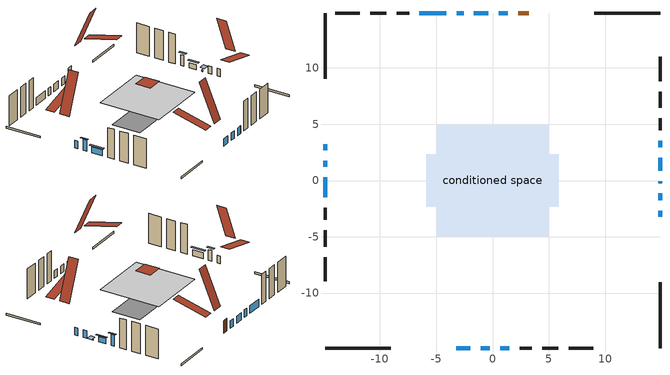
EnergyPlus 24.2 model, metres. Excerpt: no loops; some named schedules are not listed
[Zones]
conditioned space
 floor outside (Floor1 construction): -0.72,-0.72 -0.72,0.72 0.72,0.72 0.72,-0.72 z0
 floor adiabatic (AdiabaticFloorConstruction): -4.97,-4.97 -4.97,4.97 4.97,4.97 4.97,-4.97 z2.44
 floor foundation (Slab1 construction): -5.9,-2.33 -5.9,2.33 5.9,2.33 5.9,-2.33 z0
 wall outside (RimJoist1 construction): 14.88,14.88 9.05,14.88 / -14.88,-14.88 -9.05,-14.88 / -14.88,14.88 -14.88,9.05 / 14.88,-14.88 14.88,-9.05 z0:0.3
 wall outside (AdiabaticWallConstruction 1): 3.2,14.88 2.29,14.88 z0:2.03
 wall outside (AdiabaticWallConstruction): 14.88,-3.21 14.88,-2.69 / 14.88,-1.77 14.88,-1.15 / 1.37,14.88 0.54,14.88 / -0.39,14.88 -1.65,14.88 / -2.57,14.88 -3.16,14.88 / -3.2,-14.88 -1.98,-14.88 / -1.05,-14.88 -0.23,-14.88 / -4.09,14.88 -6.48,14.88 / 0.69,-14.88 1.49,-14.88 / -14.88,3.21 -14.88,2.69 z0:1.22; -14.88,1.77 -14.88,1.21 / 14.88,2.96 14.88,3.52 z0:1.78; -14.88,0.28 -14.88,-1.5 z0:1.02; 14.88,-0.22 14.88,-0.06 z-0.01:0.31; 14.88,0.86 14.88,2.03 z0:0.86
 wall outside (Wall1 construction): -7.41,14.88 -8.49,14.88 / 2.41,-14.88 3.49,-14.88 / -14.88,-2.43 -14.88,-3.5 / 14.88,4.45 14.88,5.52 z0:4.88
 wall outside (Wall2 construction): -9.42,14.88 -10.86,14.88 / 4.42,-14.88 5.86,-14.88 / -14.88,-4.43 -14.88,-5.87 / 14.88,6.45 14.88,7.89 z0:4.88
 wall outside (Wall3 construction): -11.79,14.88 -13.95,14.88 / 6.79,-14.88 8.95,-14.88 / -14.88,-6.8 -14.88,-8.96 / 14.88,8.82 14.88,10.98 z0:4.88
 window (WindowConstruction): 14.88,-3.2 14.88,-2.7 z0:1.22
 window (WindowConstruction 8): 14.88,-1.77 14.88,-1.15 z0:1.22
 window (WindowConstruction 9): 1.37,14.88 0.54,14.88 z0:1.22
 window (WindowConstruction 10): -0.39,14.88 -1.65,14.88 z0:1.22
 window (WindowConstruction 11): -2.58,14.88 -3.16,14.88 z0:1.22
 window (WindowConstruction 12): -3.2,-14.88 -1.98,-14.88 z0:1.22
 window (WindowConstruction 13): -1.05,-14.88 -0.24,-14.88 z0:1.22
 window (WindowConstruction 1): -4.09,14.88 -6.48,14.88 z0:1.22
 window (WindowConstruction 2): 0.69,-14.88 1.48,-14.88 z0:1.22
 window (WindowConstruction 3): -14.88,3.2 -14.88,2.7 z0:1.22
 window (WindowConstruction 4): -14.88,1.77 -14.88,1.21 z0:1.78
 window (WindowConstruction 5): -14.88,0.28 -14.88,-1.5 z0:1.01
 window (WindowConstruction 14): 14.88,-0.22 14.88,-0.07 z0:0.3
 window (WindowConstruction 6): 14.88,0.86 14.88,2.03 z0:0.86
 window (WindowConstruction 7): 14.88,2.96 14.88,3.52 z0:1.78
 door (Door): 3.2,14.88 2.29,14.88 z0:2.03
 ceiling adiabatic (AdiabaticFloorConstruction): 4.97,-4.97 4.97,4.97 -4.97,4.97 -4.97,-4.97 z2.44
 roof outside (Roof1 construction): -1.23,1.23 -1.23,-1.23 1.23,-1.23 1.23,1.23 z4.88
 roof outside (Roof2 construction): 6.71,14.88,4.88 6.71,9.38,6.25 8.12,9.38,6.25 8.12,14.88,4.88; -6.71,-14.88,4.88 -6.71,-9.38,6.25 -8.12,-9.38,6.25 -8.12,-14.88,4.88; -14.88,6.71,4.88 -9.38,6.71,6.25 -9.38,8.12,6.25 -14.88,8.12,4.88; 14.88,-6.71,4.88 9.38,-6.71,6.25 9.38,-8.12,6.25 14.88,-8.12,4.88
 roof outside (Roof3 construction): 4.13,14.88,4.88 4.13,12.36,10.96 5.78,12.36,10.96 5.78,14.88,4.88; -4.13,-14.88,4.88 -4.13,-12.36,10.96 -5.78,-12.36,10.96 -5.78,-14.88,4.88; -14.88,4.13,4.88 -12.36,4.13,10.96 -12.36,5.78,10.96 -14.88,5.78,4.88; 14.88,-4.13,4.88 12.36,-4.13,10.96 12.36,-5.78,10.96 14.88,-5.78,4.88
shading: -14.88,0.91 -14.88,2.07 -15.18,2.07 -15.18,0.91 z2.08; -14.88,-1.8 -14.88,0.58 -15.18,0.58 -15.18,-1.8 z1.31; 14.88,0.23 14.88,-0.52 15.79,-0.52 15.79,0.23 z0.6; 14.88,2.33 14.88,0.56 15.18,0.56 15.18,2.33 z1.16; 14.88,3.82 14.88,2.66 15.18,2.66 15.18,3.82 z2.08
[Building]
Building 1: Terrain=Suburbs
[Site:Location]
Vancouver Intl AP_BC: Latitude {deg}=49.19; Longitude {deg}=-123.18; Time Zone {hr}=-8; Elevation {m}=4; Keep Site Location Information=Yes
[Site:GroundTemperature:Shallow]
8.06451, 6.96315, 6.87495, 7.3976, 9.49575, 11.5841, 13.3946, 14.5416, 14.639, 13.7062, 11.9418, 9.91751
[Site:WaterMainsTemperature]
Calculation Method=Schedule; Temperature Schedule=mains temperature schedule
[Material] Roughness=Rough; Thermal Absorptance=0.9
Name | Thickness {m} | Conductivity {W/m-K} | Density {kg/m3} | Specific Heat {J/kg-K} | Solar Absorptance | Visible Absorptance
asphalt or fiberglass shingles | 0.00635 | 0.162714 | 1121.4 | 1465.45 | 0.4 | 0.4
concrete 4.0 in. | 0.1016 | 1.803125 | 2242.8 | 837.4 | 0.7 | 0.7
door material | 0.04445 | 0.20624 | 512.64 | 1214.23 | 0.7 | 0.7
floor covering | 0.0127 | 0.0433444 | 54.468 | 1339.84 | 0.6 | 0.6
floor rigid ins; roof rigid ins | 0.051816 | 0.029427 | 32.04 | 1214.23 | 0.7 | 0.7
floor rigid ins 1; wall rigid ins | 0.512978 | 0.029427 | 32.04 | 1214.23 | 0.7 | 0.7
floor stud and cavity | 0.1397 | 0.301438 | 92.3553 | 1139.71 | 0.7 | 0.7
floor stud and cavity 1 | 0.1397 | 1.75129 | 37.0049 | 1207.88 | 0.7 | 0.7
furniture material conditioned space 1 | 0.1524 | 0.115458 | 640.8 | 1214.23 | 0.6 | 0.6
gypsum board | 0.0127 | 0.160291 | 801 | 837.4 | 0.6 | 0.6
interior vertical ins | 0.025908 | 0.029427 | 32.04 | 1214.23 | 0.7 | 0.7
osb sheathing 0.5 in. | 0.0127 | 0.115458 | 512.64 | 1214.23 | 0.7 | 0.7
osb sheathing 0.75 in. | 0.01905 | 0.115458 | 512.64 | 1214.23 | 0.7 | 0.7
osb sheathing 2.0 in. | 0.0508 | 0.115458 | 512.64 | 1214.23 | 0.7 | 0.7
rim joist stud and cavity | 0.0508 | 0.0281304 | 125.044 | 1163.47 | 0.6 | 0.6
roof stud and cavity | 0.2032 | 0.123695 | 78.34581 | 1123.46 | 0.7 | 0.7
roof stud and cavity 1 | 0.2032 | 0.192985 | 78.34581 | 1123.46 | 0.7 | 0.7
roof stud and cavity 2 | 0.2032 | 0.191088 | 78.34581 | 1123.46 | 0.7 | 0.7
slab rigid ins | 0.0621787 | 0.029427 | 32.04 | 1214.23 | 0.7 | 0.7
wall stud and cavity | 0.1397 | 0.0989258 | 139.0536 | 1170.24 | 0.7 | 0.7
wall stud and cavity 1 | 0.1397 | 0.0891443 | 139.0536 | 1170.24 | 0.7 | 0.7
wall stud and cavity 2 | 0.1397 | 0.0901573 | 139.0536 | 1170.24 | 0.7 | 0.7
wall stud and cavity 3 | 0.0889 | 0.380278 | 52.3479 | 1209.89 | 0.7 | 0.7
wall stud and cavity 4 | 0.0889 | 0.391764 | 83.0341 | 1211.67 | 0.7 | 0.7
wood siding | 0.0254 | 0.102417 | 544.68 | 1172.36 | 0.4 | 0.4
wood siding 1; wood siding 2; wood siding 3 | 0.0254 | 0.102417 | 544.68 | 1172.36 | 0.7 | 0.7
[WindowMaterial:SimpleGlazingSystem]
Name | U-Factor {W/m2-K} | Solar Heat Gain Coefficient
WindowMaterial | 2.76689 | 0.47
WindowMaterial 1 | 2.82935 | 0.57
WindowMaterial 10 | 2.78392 | 0.57
WindowMaterial 11 | 3.72136 | 0.32
WindowMaterial 2 | 5.47586 | 0.71
WindowMaterial 3 | 2.76689 | 0.62
WindowMaterial 4 | 2.78619 | 0.58
WindowMaterial 5 | 2.77768 | 0.53
WindowMaterial 6 | 5.47927 | 0.71
WindowMaterial 7 | 5.18912 | 0.66
WindowMaterial 8 | 2.78279 | 0.57
WindowMaterial 9 | 5.181175 | 0.65
[Construction]
AdiabaticFloorConstruction: floor stud and cavity 1, floor rigid ins 1, osb sheathing 0.75 in., floor covering
AdiabaticWallConstruction: wood siding 2, wall rigid ins, wall stud and cavity 3, gypsum board
AdiabaticWallConstruction 1: wood siding 3, wall rigid ins, wall stud and cavity 3, gypsum board
Door: door material
Floor1 construction: floor stud and cavity, floor rigid ins, osb sheathing 0.75 in., floor covering
furniture construction conditioned space 1: furniture material conditioned space 1
PartitionWallConstruction: gypsum board, wall stud and cavity 4, gypsum board
RimJoist1 construction: wood siding 1, osb sheathing 2.0 in., rim joist stud and cavity
Roof1 construction: asphalt or fiberglass shingles, osb sheathing 0.75 in., roof stud and cavity, gypsum board
Roof2 construction: asphalt or fiberglass shingles, roof rigid ins, osb sheathing 0.75 in., roof stud and cavity 1, gypsum board
Roof3 construction: asphalt or fiberglass shingles, roof rigid ins, osb sheathing 0.75 in., roof stud and cavity 2, gypsum board
Slab1 construction: slab rigid ins, concrete 4.0 in.
Wall1 construction: wood siding, osb sheathing 0.5 in., wall stud and cavity, gypsum board
Wall2 construction: wood siding, osb sheathing 0.5 in., wall stud and cavity 1, gypsum board
Wall3 construction: wood siding, osb sheathing 0.5 in., wall stud and cavity 2, gypsum board
WindowConstruction; WindowConstruction 3: WindowMaterial
WindowConstruction 1: WindowMaterial 1
WindowConstruction 10: WindowMaterial 8
WindowConstruction 11: WindowMaterial 9
WindowConstruction 12: WindowMaterial 10
WindowConstruction 13; WindowConstruction 4: WindowMaterial 3
WindowConstruction 14: WindowMaterial 11
WindowConstruction 2: WindowMaterial 2
WindowConstruction 5: WindowMaterial 4
WindowConstruction 6; WindowConstruction 9: WindowMaterial 5
WindowConstruction 7: WindowMaterial 6
WindowConstruction 8: WindowMaterial 7
[Zone]
conditioned space: Multiplier=1; Volume {m3}=248.7; Part of Total Floor Area=Yes
[Space]
conditioned space 1: Zone=conditioned space; Volume {m3}=248.7
[SurfaceProperty:ExposedFoundationPerimeter]
Slab1: Exposed Perimeter Calculation Method=TotalExposedPerimeter; Total Exposed Perimeter {m}=32.918
[InternalMass] Zone or ZoneList=conditioned space; Space or SpaceList=conditioned space 1
Name | Construction | Surface Area {m2}
furniture mass conditioned space 1 | furniture construction conditioned space 1 | 62.348
partition wall mass | PartitionWallConstruction | 155.87
[Lights]
interior lighting: Zone or ZoneList or Space or SpaceList=conditioned space 1; Schedule=interior lighting schedule; Design Level Calculation Method=LightingLevel; Lighting Level {W}=343.2; Return Air Fraction=0; Fraction Radiant=0.6; Fraction Visible=0.2; Fraction Replaceable=1
[People]
occupants: Zone or ZoneList or Space or SpaceList=conditioned space 1; Number of People Schedule=occupants schedule; Number of People Calculation Method=People; Number of People=3; Fraction Radiant=0.314171; Sensible Heat Fraction=0.56303; Activity Level Schedule=occupants activity schedule; Carbon Dioxide Generation Rate {m3/s-W}=0; Enable ASHRAE 55 Comfort Warnings=No; Mean Radiant Temperature Calculation Type=EnclosureAveraged
[ElectricEquipment] Zone or ZoneList or Space or SpaceList=conditioned space 1; Design Level Calculation Method=EquipmentLevel
Name | Schedule | Design Level {W} | Fraction Latent | Fraction Radiant | Fraction Lost
clothes dryer | clothes dryer schedule | 140.772 | 0.015 | 0.081 | 0.85
clothes washer | clothes washer schedule | 32.1985 | 0.03 | 0.162 | 0.7
cooking range | cooking range schedule | 215.147 | 0.08 | 0.432 | 0.2
dishwasher | dishwasher schedule | 66.8632 | 0.3 | 0.18 | 0.4
fridge | fridge schedule | 72.9452 | 0 | 0.6 | 0
mech vent house fan | mech vent house fan schedule | 0 | 0 | 0 | 1
mech vent house fan cfis | mech vent house fan cfis schedule | 0 | 0 | 0 | 0
misc plug loads | misc plug loads schedule | 494.7 | 0.045 | 0.513 | 0.1
whole house fan | Always On Discrete | 0 | 0 | 0 | 1
[OtherEquipment] Zone or ZoneList or Space or SpaceList=conditioned space 1; Design Level Calculation Method=EquipmentLevel
Name | Fuel Type | Schedule | Design Level {W} | Fraction Latent | Fraction Radiant | Fraction Lost
clothes dryer 1 | Electricity | clothes dryer schedule | 0 | 0.015 | 0.081 | 0.85
cooking range 1 | Electricity | cooking range schedule | 0 | 0.08 | 0.432 | 0.2
general water use latent | None | general water use schedule | 62.594 | 1 | 0 | 0
general water use sensible | None | general water use schedule | -61.6891 | 0 | 0.6 | 0
mech vent house fan latent load | None | Always On Discrete | 0 | 1 | 0 | 0
mech vent house fan sensible load | None | Always On Discrete | 0 | 0 | 0 | 0
water heater energy adjustment1 | Electricity | Always On Discrete | 0.01 | 0 | 0 | 1
[ZoneInfiltration:DesignFlowRate] Zone or ZoneList or Space or SpaceList=conditioned space 1; Schedule=Always On Discrete; Design Flow Rate Calculation Method=Flow/Zone; Design Flow Rate {m3/s}=0
infil flow; natural vent flow; whole house fan flow
[ZoneControl:Thermostat]
conditioned space Thermostat: Zone or ZoneList=conditioned space; Control Type Schedule=conditioned space Thermostat Schedule; Control 1=conditioned space temperature setpoint; Temperature Difference Between Cutout And Setpoint {deltaC}=0
[ZoneHVAC:Baseboard:Convective:Electric]
electric baseboard: Availability Schedule=Always On Discrete; Heating Design Capacity {W}=6205.49; Efficiency=1
[Zone equipment]
conditioned space: electric baseboard
[Foundation:Kiva]
Foundation Kiva 1: Initial Indoor Air Temperature {C}=18; Interior Vertical Insulation Material=interior vertical ins; Interior Vertical Insulation Depth {m}=0.1016; Wall Height Above Grade {m}=0.1016; Wall Depth Below Slab {m}=0.2032
[Foundation:Kiva:Settings]
Soil Conductivity {W/m-K}=0.849921; Soil Density {kg/m3}=1842.3; Soil Specific Heat {J/kg-K}=418.7; Ground Solar Absorptivity=0.9; Ground Thermal Absorptivity=0.9; Ground Surface Roughness {m}=0.03; Far-Field Width {m}=40; Deep-Ground Boundary Condition=ZeroFlux; Deep-Ground Depth {m}=40; Minimum Cell Dimension {m}=0.2; Maximum Cell Growth Coefficient=3; Simulation Timestep=Timestep
[Exterior:Lights]
exterior lighting: Schedule=exterior lighting schedule; Design Level {W}=75.6
[EnergyManagementSystem:GlobalVariable]
infil_program_Qfan
infil_program_Qinf
natural_vent_program_Qnv
natural_vent_program_Qwhf
[EnergyManagementSystem:Sensor]
Name | Output:Variable or Output:Meter Index Key | Output:Variable or Output:Meter
airflow_gain | infil flow | Infiltration Sensible Heat Gain Energy
airflow_gain_1 | natural vent flow | Infiltration Sensible Heat Gain Energy
airflow_gain_2 | whole house fan flow | Infiltration Sensible Heat Gain Energy
airflow_loss | infil flow | Infiltration Sensible Heat Loss Energy
airflow_loss_1 | natural vent flow | Infiltration Sensible Heat Loss Energy
airflow_loss_2 | whole house fan flow | Infiltration Sensible Heat Loss Energy
clg_load_cond |  | Cooling:EnergyTransfer:Zone:CONDITIONED SPACE
clg_sp_s; clg_sp_s_1 | cooling setpoint | Schedule Value
clothes_dryer_exhaust_0_sch_s | clothes dryer exhaust 0 schedule | Schedule Value
conditioned_space_clg_unmet_s | conditioned space | Zone Cooling Setpoint Not Met Time
conditioned_space_htg_unmet_s | conditioned space | Zone Heating Setpoint Not Met Time
cool_season | cooling season schedule | Schedule Value
fridge_tin_s | conditioned space | Zone Mean Air Temperature
htg_load_cond |  | Heating:EnergyTransfer:Zone:CONDITIONED SPACE
htg_sp_s; htg_sp_s_1 | heating setpoint | Schedule Value
ig_ee_conv | clothes dryer | Electric Equipment Convective Heating Energy
ig_ee_conv_2 | cooking range | Electric Equipment Convective Heating Energy
ig_ee_conv_4 | fridge | Electric Equipment Convective Heating Energy
ig_ee_conv_5 | misc plug loads | Electric Equipment Convective Heating Energy
ig_ee_conv_6 | whole house fan | Electric Equipment Convective Heating Energy
ig_ee_rad | clothes dryer | Electric Equipment Radiant Heating Energy
ig_ee_rad_2 | cooking range | Electric Equipment Radiant Heating Energy
ig_ee_rad_4 | fridge | Electric Equipment Radiant Heating Energy
ig_ee_rad_5 | misc plug loads | Electric Equipment Radiant Heating Energy
ig_ee_rad_6 | whole house fan | Electric Equipment Radiant Heating Energy
ig_lgt_conv | interior lighting | Lights Convective Heating Energy
ig_lgt_rad | interior lighting | Lights Radiant Heating Energy
ig_lgt_vis | interior lighting | Lights Visible Radiation Heating Energy
ig_oe_conv | clothes dryer 1 | Other Equipment Convective Heating Energy
ig_oe_conv_1 | cooking range 1 | Other Equipment Convective Heating Energy
ig_oe_conv_2 | general water use latent | Other Equipment Convective Heating Energy
ig_oe_conv_3 | general water use sensible | Other Equipment Convective Heating Energy
ig_oe_conv_4 | water heater energy adjustment1 | Other Equipment Convective Heating Energy
ig_oe_rad | clothes dryer 1 | Other Equipment Radiant Heating Energy
ig_oe_rad_1 | cooking range 1 | Other Equipment Radiant Heating Energy
ig_oe_rad_2 | general water use latent | Other Equipment Radiant Heating Energy
ig_oe_rad_3 | general water use sensible | Other Equipment Radiant Heating Energy
ig_oe_rad_4 | water heater energy adjustment1 | Other Equipment Radiant Heating Energy
ig_ppl_conv | occupants | People Convective Heating Energy
ig_ppl_rad | occupants | People Radiant Heating Energy
im_conv | furniture mass conditioned space 1 | Surface Inside Face Convection Heat Gain Energy
im_conv_1 | partition wall mass | Surface Inside Face Convection Heat Gain Energy
im_ig | furniture mass conditioned space 1 | Surface Inside Face Internal Gains Radiation Heat Gain Energy
im_ig_1 | partition wall mass | Surface Inside Face Internal Gains Radiation Heat Gain Energy
im_lgt | furniture mass conditioned space 1 | Surface Inside Face Lights Radiation Heat Gain Energy
im_lgt_1 | partition wall mass | Surface Inside Face Lights Radiation Heat Gain Energy
im_sol | furniture mass conditioned space 1 | Surface Inside Face Solar Radiation Heat Gain Energy
im_sol_1 | partition wall mass | Surface Inside Face Solar Radiation Heat Gain Energy
im_surf | furniture mass conditioned space 1 | Surface Inside Face Net Surface Thermal Radiation Heat Gain Energy
im_surf_1 | partition wall mass | Surface Inside Face Net Surface Thermal Radiation Heat Gain Energy
mv_conv | mech vent house fan | Electric Equipment Convective Heating Energy
mv_conv_1 | mech vent house fan cfis | Electric Equipment Convective Heating Energy
mv_conv_2 | mech vent house fan latent load | Other Equipment Convective Heating Energy
mv_conv_3 | mech vent house fan sensible load | Other Equipment Convective Heating Energy
mv_rad | mech vent house fan | Electric Equipment Radiant Heating Energy
mv_rad_1 | mech vent house fan cfis | Electric Equipment Radiant Heating Energy
mv_rad_2 | mech vent house fan latent load | Other Equipment Radiant Heating Energy
mv_rad_3 | mech vent house fan sensible load | Other Equipment Radiant Heating Energy
natural_vent_s | natural vent schedule | Schedule Value
out_pb_s |  | Site Outdoor Air Barometric Pressure
out_wt_s |  | Site Outdoor Air Humidity Ratio
site_vw_s |  | Site Wind Speed
ss_back_out | Window1 | Surface Window Shortwave from Zone Back Out Window Heat Transfer Rate
ss_back_out_1 | Window10 | Surface Window Shortwave from Zone Back Out Window Heat Transfer Rate
ss_back_out_10 | Window5 | Surface Window Shortwave from Zone Back Out Window Heat Transfer Rate
ss_back_out_11 | Window6 | Surface Window Shortwave from Zone Back Out Window Heat Transfer Rate
ss_back_out_12 | Window7 | Surface Window Shortwave from Zone Back Out Window Heat Transfer Rate
ss_back_out_13 | Window8 | Surface Window Shortwave from Zone Back Out Window Heat Transfer Rate
ss_back_out_14 | Window9 | Surface Window Shortwave from Zone Back Out Window Heat Transfer Rate
ss_back_out_2 | Window11 | Surface Window Shortwave from Zone Back Out Window Heat Transfer Rate
ss_back_out_3 | Window12 | Surface Window Shortwave from Zone Back Out Window Heat Transfer Rate
ss_back_out_4 | Window13 | Surface Window Shortwave from Zone Back Out Window Heat Transfer Rate
ss_back_out_5 | Window14 | Surface Window Shortwave from Zone Back Out Window Heat Transfer Rate
ss_back_out_6 | Window15 | Surface Window Shortwave from Zone Back Out Window Heat Transfer Rate
ss_back_out_7 | Window2 | Surface Window Shortwave from Zone Back Out Window Heat Transfer Rate
ss_back_out_8 | Window3 | Surface Window Shortwave from Zone Back Out Window Heat Transfer Rate
ss_back_out_9 | Window4 | Surface Window Shortwave from Zone Back Out Window Heat Transfer Rate
ss_conv | Door1 | Surface Inside Face Convection Heat Gain Energy
ss_conv_1 | Window1 | Surface Inside Face Convection Heat Gain Energy
ss_conv_10 | Window4 | Surface Inside Face Convection Heat Gain Energy
ss_conv_11 | Window5 | Surface Inside Face Convection Heat Gain Energy
ss_conv_12 | Window6 | Surface Inside Face Convection Heat Gain Energy
ss_conv_13 | Window7 | Surface Inside Face Convection Heat Gain Energy
ss_conv_14 | Window8 | Surface Inside Face Convection Heat Gain Energy
ss_conv_15 | Window9 | Surface Inside Face Convection Heat Gain Energy
ss_conv_2 | Window10 | Surface Inside Face Convection Heat Gain Energy
ss_conv_3 | Window11 | Surface Inside Face Convection Heat Gain Energy
ss_conv_4 | Window12 | Surface Inside Face Convection Heat Gain Energy
ss_conv_5 | Window13 | Surface Inside Face Convection Heat Gain Energy
ss_conv_6 | Window14 | Surface Inside Face Convection Heat Gain Energy
ss_conv_7 | Window15 | Surface Inside Face Convection Heat Gain Energy
ss_conv_8 | Window2 | Surface Inside Face Convection Heat Gain Energy
ss_conv_9 | Window3 | Surface Inside Face Convection Heat Gain Energy
ss_ig | Door1 | Surface Inside Face Internal Gains Radiation Heat Gain Energy
ss_ig_1 | Window1 | Surface Inside Face Internal Gains Radiation Heat Gain Energy
ss_ig_10 | Window4 | Surface Inside Face Internal Gains Radiation Heat Gain Energy
ss_ig_11 | Window5 | Surface Inside Face Internal Gains Radiation Heat Gain Energy
ss_ig_12 | Window6 | Surface Inside Face Internal Gains Radiation Heat Gain Energy
ss_ig_13 | Window7 | Surface Inside Face Internal Gains Radiation Heat Gain Energy
ss_ig_14 | Window8 | Surface Inside Face Internal Gains Radiation Heat Gain Energy
ss_ig_15 | Window9 | Surface Inside Face Internal Gains Radiation Heat Gain Energy
ss_ig_2 | Window10 | Surface Inside Face Internal Gains Radiation Heat Gain Energy
ss_ig_3 | Window11 | Surface Inside Face Internal Gains Radiation Heat Gain Energy
ss_ig_4 | Window12 | Surface Inside Face Internal Gains Radiation Heat Gain Energy
ss_ig_5 | Window13 | Surface Inside Face Internal Gains Radiation Heat Gain Energy
ss_ig_6 | Window14 | Surface Inside Face Internal Gains Radiation Heat Gain Energy
ss_ig_7 | Window15 | Surface Inside Face Internal Gains Radiation Heat Gain Energy
ss_ig_8 | Window2 | Surface Inside Face Internal Gains Radiation Heat Gain Energy
ss_ig_9 | Window3 | Surface Inside Face Internal Gains Radiation Heat Gain Energy
ss_lgt | Door1 | Surface Inside Face Lights Radiation Heat Gain Energy
ss_sol | Door1 | Surface Inside Face Solar Radiation Heat Gain Energy
ss_surf | Door1 | Surface Inside Face Net Surface Thermal Radiation Heat Gain Energy
ss_surf_1 | Window1 | Surface Inside Face Net Surface Thermal Radiation Heat Gain Energy
ss_surf_10 | Window4 | Surface Inside Face Net Surface Thermal Radiation Heat Gain Energy
ss_surf_11 | Window5 | Surface Inside Face Net Surface Thermal Radiation Heat Gain Energy
ss_surf_12 | Window6 | Surface Inside Face Net Surface Thermal Radiation Heat Gain Energy
ss_surf_13 | Window7 | Surface Inside Face Net Surface Thermal Radiation Heat Gain Energy
ss_surf_14 | Window8 | Surface Inside Face Net Surface Thermal Radiation Heat Gain Energy
ss_surf_15 | Window9 | Surface Inside Face Net Surface Thermal Radiation Heat Gain Energy
ss_surf_2 | Window10 | Surface Inside Face Net Surface Thermal Radiation Heat Gain Energy
ss_surf_3 | Window11 | Surface Inside Face Net Surface Thermal Radiation Heat Gain Energy
ss_surf_4 | Window12 | Surface Inside Face Net Surface Thermal Radiation Heat Gain Energy
ss_surf_5 | Window13 | Surface Inside Face Net Surface Thermal Radiation Heat Gain Energy
ss_surf_6 | Window14 | Surface Inside Face Net Surface Thermal Radiation Heat Gain Energy
ss_surf_7 | Window15 | Surface Inside Face Net Surface Thermal Radiation Heat Gain Energy
ss_surf_8 | Window2 | Surface Inside Face Net Surface Thermal Radiation Heat Gain Energy
ss_surf_9 | Window3 | Surface Inside Face Net Surface Thermal Radiation Heat Gain Energy
ss_trans_in | Window1 | Surface Window Transmitted Solar Radiation Rate
ss_trans_in_1 | Window10 | Surface Window Transmitted Solar Radiation Rate
ss_trans_in_10 | Window5 | Surface Window Transmitted Solar Radiation Rate
ss_trans_in_11 | Window6 | Surface Window Transmitted Solar Radiation Rate
ss_trans_in_12 | Window7 | Surface Window Transmitted Solar Radiation Rate
ss_trans_in_13 | Window8 | Surface Window Transmitted Solar Radiation Rate
ss_trans_in_14 | Window9 | Surface Window Transmitted Solar Radiation Rate
ss_trans_in_2 | Window11 | Surface Window Transmitted Solar Radiation Rate
ss_trans_in_3 | Window12 | Surface Window Transmitted Solar Radiation Rate
ss_trans_in_4 | Window13 | Surface Window Transmitted Solar Radiation Rate
ss_trans_in_5 | Window14 | Surface Window Transmitted Solar Radiation Rate
ss_trans_in_6 | Window15 | Surface Window Transmitted Solar Radiation Rate
ss_trans_in_7 | Window2 | Surface Window Transmitted Solar Radiation Rate
ss_trans_in_8 | Window3 | Surface Window Transmitted Solar Radiation Rate
ss_trans_in_9 | Window4 | Surface Window Transmitted Solar Radiation Rate
ss_trans_out | Window1 | Surface Inside Face Initial Transmitted Diffuse Transmitted Out Window Solar Radiation Rate
ss_trans_out_1 | Window10 | Surface Inside Face Initial Transmitted Diffuse Transmitted Out Window Solar Radiation Rate
ss_trans_out_10 | Window5 | Surface Inside Face Initial Transmitted Diffuse Transmitted Out Window Solar Radiation Rate
ss_trans_out_11 | Window6 | Surface Inside Face Initial Transmitted Diffuse Transmitted Out Window Solar Radiation Rate
ss_trans_out_12 | Window7 | Surface Inside Face Initial Transmitted Diffuse Transmitted Out Window Solar Radiation Rate
ss_trans_out_13 | Window8 | Surface Inside Face Initial Transmitted Diffuse Transmitted Out Window Solar Radiation Rate
ss_trans_out_14 | Window9 | Surface Inside Face Initial Transmitted Diffuse Transmitted Out Window Solar Radiation Rate
ss_trans_out_2 | Window11 | Surface Inside Face Initial Transmitted Diffuse Transmitted Out Window Solar Radiation Rate
ss_trans_out_3 | Window12 | Surface Inside Face Initial Transmitted Diffuse Transmitted Out Window Solar Radiation Rate
ss_trans_out_4 | Window13 | Surface Inside Face Initial Transmitted Diffuse Transmitted Out Window Solar Radiation Rate
ss_trans_out_5 | Window14 | Surface Inside Face Initial Transmitted Diffuse Transmitted Out Window Solar Radiation Rate
ss_trans_out_6 | Window15 | Surface Inside Face Initial Transmitted Diffuse Transmitted Out Window Solar Radiation Rate
ss_trans_out_7 | Window2 | Surface Inside Face Initial Transmitted Diffuse Transmitted Out Window Solar Radiation Rate
ss_trans_out_8 | Window3 | Surface Inside Face Initial Transmitted Diffuse Transmitted Out Window Solar Radiation Rate
